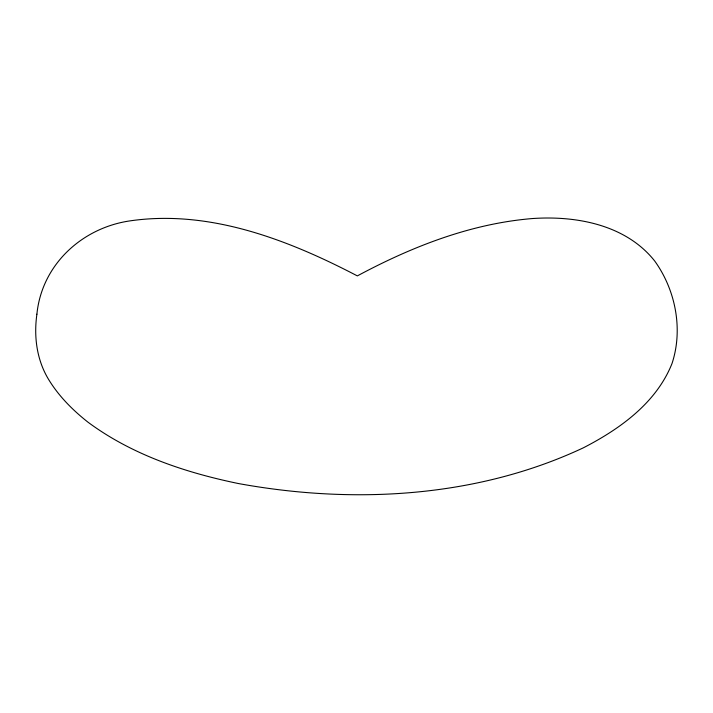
<?xml version="1.0" encoding="UTF-8"?>
<svg xmlns="http://www.w3.org/2000/svg" width="713" height="713" viewBox="0 0 713 713"><rect width="100%" height="100%" fill="white"/><g stroke="black" fill="none" stroke-linecap="round" stroke-linejoin="round"><path stroke-width="1.07" d="M36.898 314.183C33.769 336.215 36.63 359.129 48.038 378.514C58.243 395.635 72.378 409.877 87.949 422.158C132.03 454.832 185.157 472.532 238.4 483.539C353.247 504.51 476.623 497.915 583.377 447.809C619.838 429.03 656.308 402.988 671.994 363.568C683.33 329.37 675.576 289.977 654.703 261.003C625.871 224.648 576.193 215.495 532.228 218.561C470.384 223.677 411.606 246.805 357.338 275.895C287.909 239.666 209.248 209.23 129.623 220.932C81.621 228.08 41.737 264.951 36.898 314.183"/></g></svg>
